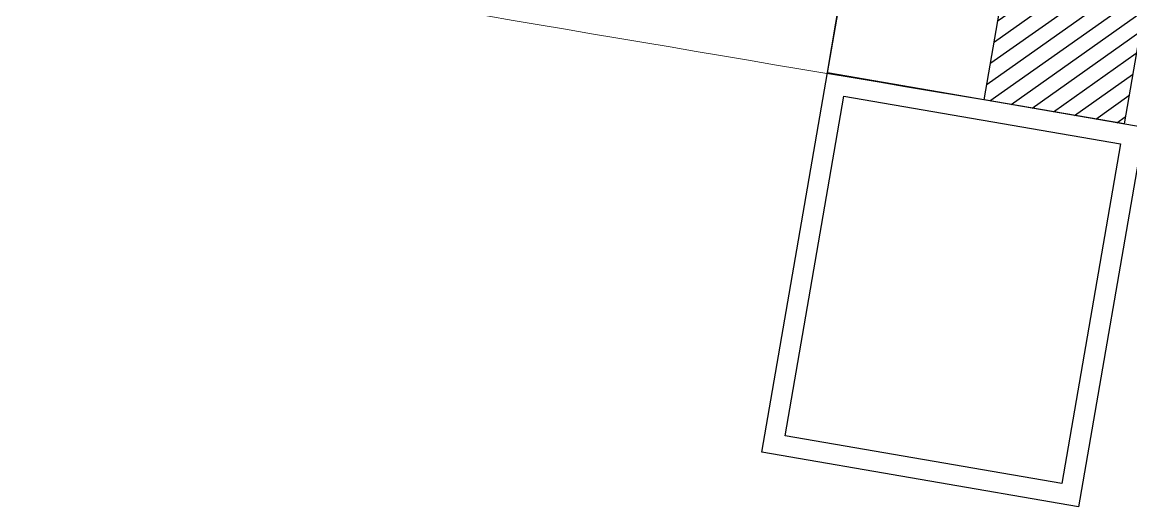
# Model space of a CAD drawing. Extents: x -678889171 to 586587, y -792238163 to 335485.
# Drawn here: x 41010 to 43746, y 23650 to 24845 of the extents above; entities that cross this region are included whole.
import ezdxf

# ---------------------------------------------------------------- set-up
doc = ezdxf.new("R2010")
doc.units = 0
doc.header["$MEASUREMENT"] = 0
for name, color, linetype in [('XR-A-9TH-FLOOR$0$A-SITE-PATT', 252, 'Continuous'), ('XR-A-9TH-FLOOR$0$A-WALL', 252, 'Continuous'), ('XR-A-col-910$0$A-COLS', 252, 'Continuous'), ('XR-A-col-910$0$A-COLS-PATT', 252, 'Continuous'), ('XR-A-TYP-4TH TO 10TH (OUTER)$0$A-DIM-IN', 252, 'Continuous'), ('XR-A-TYP-4TH TO 10TH (OUTER)$0$A-WALL', 252, 'Continuous')]:
    doc.layers.add(name, color=color, linetype=linetype)
doc.layers.add('XR-A-col-910$0$MOD-COL', color=252, linetype='Continuous', lineweight=50)
doc.layers.add('XR-A-TYP 01(OUTER)$0$xref units$0$A-ELEV-P1', color=252, linetype='Continuous', lineweight=9)

# ---------------------------------------------------------------- blocks, each defined once
blk = doc.blocks.new('*U1539')
at = {"layer": 'XR-A-col-910$0$A-COLS-PATT'}
h = blk.add_hatch(dxfattribs=at)
h.set_pattern_fill('ANSI31', color=256, scale=300)
h.set_pattern_definition([(45, (150, -5500), (-26.51650429449553, 26.51650429449553), [])])
h.paths.add_polyline_path([(-15683.46579891467, 85098.79667194281), (-15333.46579891467, 85098.79667194281), (-15333.46579891467, 79298.79667194281), (-15683.46579891467, 79298.79667194281)])
at = {"layer": 'XR-A-col-910$0$A-COLS'}
blk.add_lwpolyline([(-15683.46579891467, 85098.79667194281), (-15333.46579891467, 85098.79667194281), (-15333.46579891467, 79298.79667194281), (-15683.46579891467, 79298.79667194281)], close=True, dxfattribs=at)
blk = doc.blocks.new('XR-A-col-910')
at = {"layer": 'XR-A-col-910$0$MOD-COL', "rotation": 350.1835887734248}
blk.add_blockref('*U1539', (48118.6956557943, -69679.65293648996), dxfattribs=at)
blk = doc.blocks.new('XR-A-TYP-4TH TO 10TH (OUTER)')
at = {"layer": 'XR-A-TYP-4TH TO 10TH (OUTER)$0$A-DIM-IN'}
blk.add_line((45797.22978793884, 11198.76433439283, 1.932417954058882e-08), (45839.47697879221, 11444.55585531588), dxfattribs=at)
at = {"layer": 'XR-A-TYP-4TH TO 10TH (OUTER)$0$A-DIM-IN', "elevation": 1.932417954058882e-08}
for points in [[(46578.78349841968, 11063.84309255518), (46417.03340938147, 10128.21801654731), (45635.43001355137, 10262.8531765091), (45797.22978793884, 11198.76433439283), (45846.44364019964, 11190.23700056503)], [(45837.93666216397, 11140.94608129901), (46520.96524532585, 11023.13621833009), (46376.32454797321, 10186.02482769518), (45693.25025428998, 10303.57149533834), (45837.93666216397, 11140.94608129901), (45837.95738473816, 11140.94249140192)]]:
    blk.add_lwpolyline(points, dxfattribs=at)
at = {"layer": 'XR-A-TYP-4TH TO 10TH (OUTER)$0$A-WALL'}
for points in [[(46227.16062108055, 11377.78906737326), (45839.47697879221, 11444.55585531588), (45797.12951547707, 11198.18697840429)], [(45797.22978793884, 11198.76433439283), (46578.75216860403, 11064.16090156925), (46621.43128180137, 11309.88786462723), (46621.35758693856, 11309.90055633959)]]:
    blk.add_lwpolyline(points, dxfattribs=at)
blk = doc.blocks.new('XR-A-TYP 01(OUTER)')
at = {"layer": 'XR-A-TYP 01(OUTER)$0$xref units$0$A-ELEV-P1'}
blk.add_arc((177273.2682718353, 791846.9398116627), 791644.4920306684, 260.1652208787546, 260.4683903534023, dxfattribs=at)

msp = doc.modelspace()

# ---------------------------------------------------------------- block references
at = {"layer": 'XR-A-9TH-FLOOR$0$A-SITE-PATT'}
for name in ['XR-A-TYP-4TH TO 10TH (OUTER)', 'XR-A-TYP 01(OUTER)']:
    msp.add_blockref(name, (-2800.434649049275, 13522.11598560929), dxfattribs=at)
at = {"layer": 'XR-A-9TH-FLOOR$0$A-WALL'}
msp.add_blockref('XR-A-col-910', (-2800.434649049275, 13522.11598560929), dxfattribs=at)

doc.saveas('drawing.dxf')
